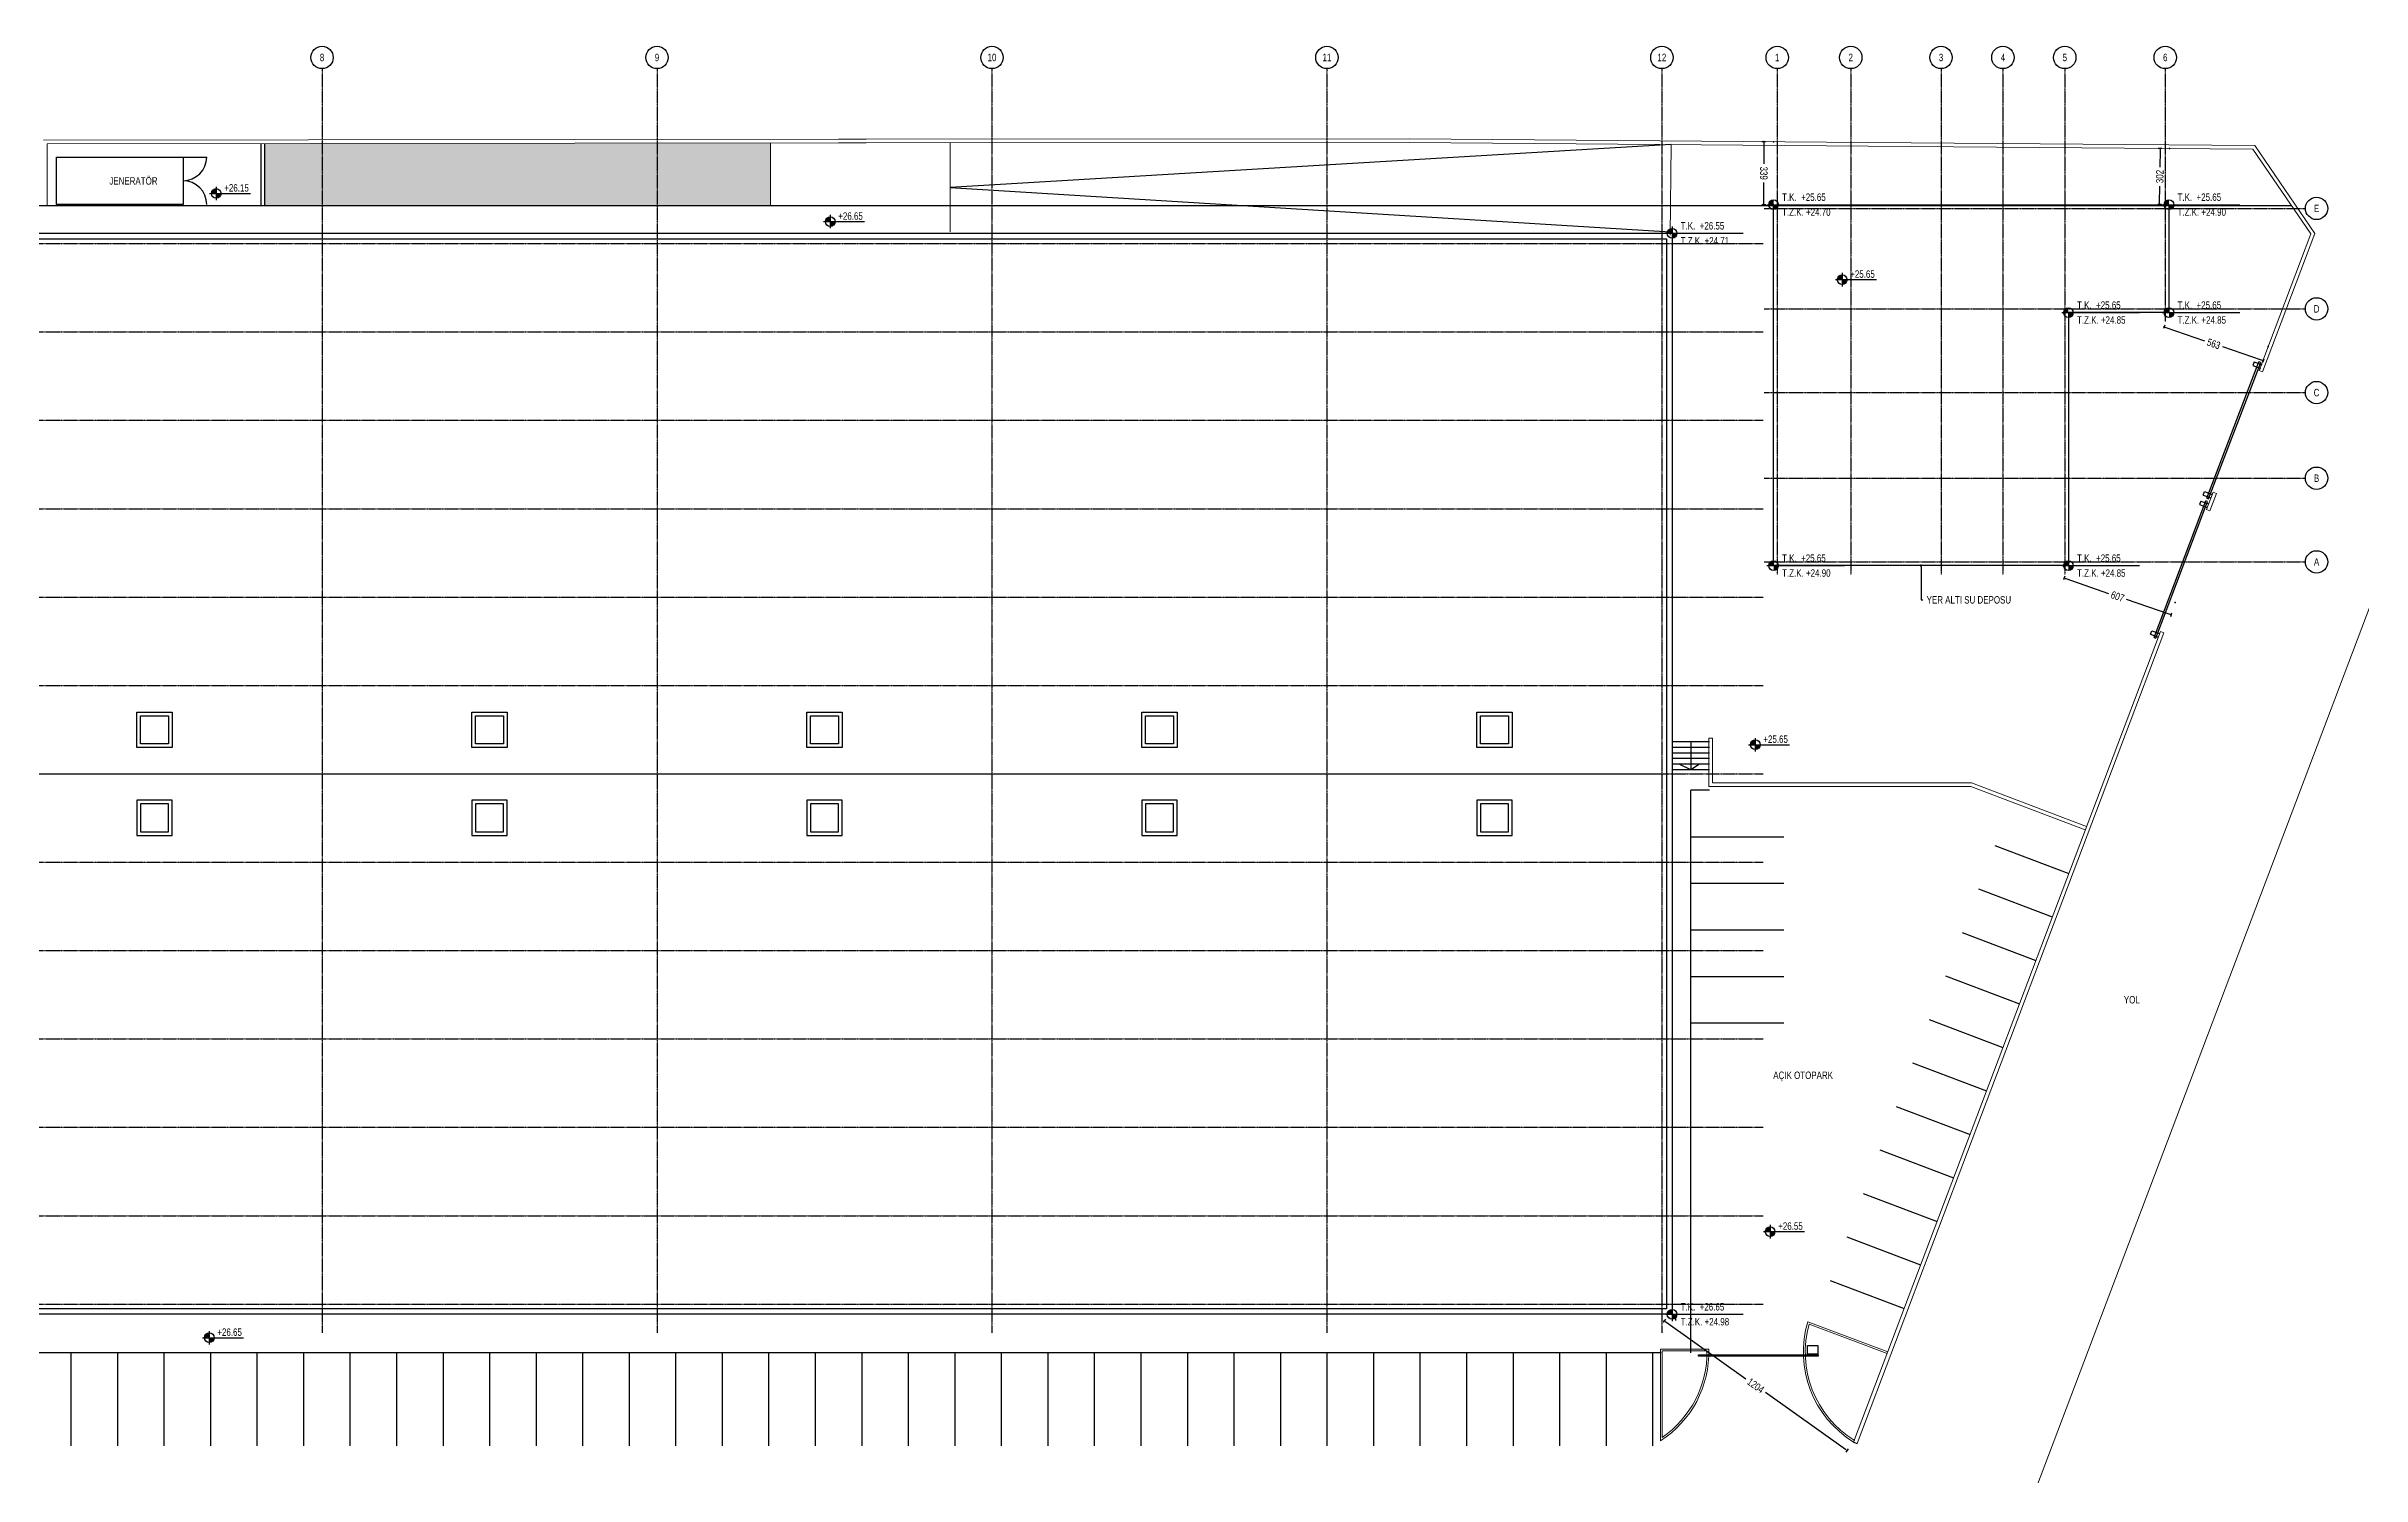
# Model space of a CAD drawing. Header units: centimetres. Extents: x 26200 to 113000, y -600 to 9300.
# Drawn here: x 35890 to 42112, y 2764 to 6605 of the extents above; entities that cross this region are included whole.
import ezdxf
from ezdxf.enums import TextEntityAlignment as Align

# ---------------------------------------------------------------- set-up
doc = ezdxf.new("R2010")
doc.units = ezdxf.units.CM
doc.linetypes.add('DASHDOT2', pattern=[1.778, 1.27, -0.254, 0, -0.254])
doc.linetypes.add('HIDDEN2', pattern=[0.1875, 0.125, -0.0625])
for name, color, linetype in [('A-ANNO-DIMS', 8, 'Continuous'), ('A-ANNO-GRID', 8, 'DASHDOT2'), ('A-ANNO-NOTE', 8, 'Continuous'), ('A-ANNO-TEXT', 8, 'Continuous'), ('A-DOOR', 8, 'Continuous'), ('A-ELEV-01', 8, 'Continuous'), ('A-ELEV-03', 8, 'Continuous'), ('A-ROOF-OTLN', 8, 'Continuous'), ('A-WALL-SNWPNL', 8, 'Continuous'), ('L-PLNT', 8, 'Continuous'), ('L-PRKG', 8, 'Continuous'), ('L-SITE-CURB', 8, 'Continuous'), ('S-CONC', 5, 'Continuous')]:
    doc.layers.add(name, color=color, linetype=linetype)
doc.styles.add('Fields_100', font='act_simplex.shx', dxfattribs={"width": 0.8, "height": 20})
doc.styles.add('Fields_200', font='act_simplex.shx', dxfattribs={"width": 0.8, "height": 40})

# ---------------------------------------------------------------- blocks, each defined once
blk = doc.blocks.new('Kot_plan')
h = blk.add_hatch(color=0)
h.paths.add_polyline_path([(0, 13, 0.414214), (-13, 0), (0, 0)])
h.paths.add_polyline_path([(13, 0), (0, 0), (0, -13, 0.414214)])
at = {"color": 0}
for p, q in [((-18, 0), (92, 0)), ((0, 18), (0, -18))]:
    blk.add_line(p, q, dxfattribs=at)
blk.add_circle((0, 0), 13, dxfattribs=at)
at = {"color": 0, "style": 'Fields_100', "width": 0.8}
blk.add_attdef('BITMISKOT', (21.6, 5), '', height=20, dxfattribs=at)
blk.add_attdef('KABAKOT', text='', height=20, dxfattribs=at).set_placement((21.6, -5), align=Align.TOP_LEFT)
blk = doc.blocks.new('_Dot')
at = {"color": 0, "linetype": 'ByBlock', "lineweight": -2}
blk.add_line((-0.5, 0), (-1, 0), dxfattribs=at)
at = {"color": 0, "linetype": 'ByBlock', "const_width": 0.5}
blk.add_lwpolyline([(-0.25, 0, 1), (0.25, 0, 1)], format="xyb", close=True, dxfattribs=at)

msp = doc.modelspace()

# ---------------------------------------------------------------- hatches: boundary and pattern name
at = {"layer": 'A-ANNO-DIMS'}
h = msp.add_hatch(color=256, dxfattribs=at)
h.paths.add_polyline_path([(40531.2, 6192.2, 0.414214), (40518.2, 6179.2), (40531.2, 6179.2)])
h.paths.add_polyline_path([(40544.2, 6179.2), (40531.2, 6179.2), (40531.2, 6166.2, 0.414214)])
h = msp.add_hatch(color=256, dxfattribs=at)
h.paths.add_polyline_path([(41593.7, 6192.2, 0.414214), (41580.7, 6179.2), (41593.7, 6179.2)])
h.paths.add_polyline_path([(41606.7, 6179.2), (41593.7, 6179.2), (41593.7, 6166.2, 0.414214)])
h = msp.add_hatch(color=256, dxfattribs=at)
h.paths.add_polyline_path([(40258.7, 6115.3, 0.414214), (40245.7, 6102.3), (40258.7, 6102.3)])
h.paths.add_polyline_path([(40271.7, 6102.3), (40258.7, 6102.3), (40258.7, 6089.3, 0.414214)])
h = msp.add_hatch(color=256, dxfattribs=at)
h.paths.add_polyline_path([(41323.7, 5902.2, 0.414214), (41310.7, 5889.2), (41323.7, 5889.2)])
h.paths.add_polyline_path([(41336.7, 5889.2), (41323.7, 5889.2), (41323.7, 5876.2, 0.414214)])
h = msp.add_hatch(color=256, dxfattribs=at)
h.paths.add_polyline_path([(41593.7, 5902.2, 0.414214), (41580.7, 5889.2), (41593.7, 5889.2)])
h.paths.add_polyline_path([(41606.7, 5889.2), (41593.7, 5889.2), (41593.7, 5876.2, 0.414214)])
h = msp.add_hatch(color=256, dxfattribs=at)
h.paths.add_polyline_path([(40531.2, 5222.2, 0.414214), (40518.2, 5209.2), (40531.2, 5209.2)])
h.paths.add_polyline_path([(40544.2, 5209.2), (40531.2, 5209.2), (40531.2, 5196.2, 0.414214)])
h = msp.add_hatch(color=256, dxfattribs=at)
h.paths.add_polyline_path([(41323.7, 5222.2, 0.414214), (41310.7, 5209.2), (41323.7, 5209.2)])
h.paths.add_polyline_path([(41336.7, 5209.2), (41323.7, 5209.2), (41323.7, 5196.2, 0.414214)])
h = msp.add_hatch(color=256, dxfattribs=at)
h.paths.add_polyline_path([(40258.7, 3210.3, 0.414214), (40245.7, 3197.3), (40258.7, 3197.3)])
h.paths.add_polyline_path([(40271.7, 3197.3), (40258.7, 3197.3), (40258.7, 3184.3, 0.414214)])
at = {"layer": 'L-PLNT'}
h = msp.add_hatch(dxfattribs=at)
h.set_pattern_fill('DOTS', color=256, scale=5, angle=90)
h.set_pattern_definition([(90, (-28286.296, 1831.043), (-7.9375, 3.96875), [0, -7.9375])])
h.paths.add_polyline_path([(37836.1, 6344.2), (36477.6, 6343.4), (36477.7, 6177.4), (37836.1, 6178)])

# ---------------------------------------------------------------- linework, layer by layer
at = {"color": 252, "true_color": 0x939598}
msp.add_line((40308.9, 3093.8), (40308.9, 4605.5), dxfattribs=at)
at = {"layer": 'A-ANNO-DIMS', "color": 0, "lineweight": -2, "transparency": 16777216}
for p, q in [((40509.9, 6348.5), (40499.9, 6348.5)), ((40504.9, 6343.5), (40505, 6289)), ((41574.8, 6330.1), (41564.8, 6330.2)), ((41569.7, 6325.2), (41569.4, 6280.3)), ((40505.1, 6184.1), (40505.1, 6238.6)), ((41568.6, 6184.4), (41568.9, 6229.2)), ((40510.1, 6179.1), (40500.1, 6179.1)), ((41573.5, 6179.3), (41563.5, 6179.4)), ((41582.2, 5855.6), (41578.9, 5846.2)), ((41585.3, 5849.3), (41689.6, 5813.5)), ((41842.3, 5761.1), (41738, 5796.9)), ((41848.6, 5764.2), (41845.4, 5754.8)), ((41313.8, 5180.6), (41310.5, 5171.2)), ((41316.9, 5174.3), (41431.5, 5134.7)), ((41594.4, 5078.4), (41479.8, 5118)), ((41600.7, 5081.5), (41597.5, 5072)), ((40240.6, 3183.9), (40234.8, 3175.7)), ((40241.8, 3176.9), (40457, 3024.1)), ((40724.6, 2834.3), (40509.3, 2987)), ((40731.6, 2835.4), (40725.8, 2827.3))]:
    msp.add_line(p, q, dxfattribs=at)
at = {"layer": 'A-ANNO-DIMS'}
for p, q in [((40513.2, 6179.2), (40722.1, 6179.2)), ((41575.7, 6179.2), (41784.5, 6179.2)), ((40240.7, 6102.3), (40449.6, 6102.3)), ((40258.7, 6120.3), (40258.7, 6084.3)), ((41305.7, 5889.2), (41514.5, 5889.2)), ((41575.7, 5889.2), (41784.5, 5889.2)), ((40513.2, 5209.2), (40722.1, 5209.2)), ((41305.7, 5209.2), (41514.5, 5209.2)), ((40240.7, 3197.3), (40449.6, 3197.3)), ((40258.7, 3215.3), (40258.7, 3179.3))]:
    msp.add_line(p, q, dxfattribs=at)
at = {"layer": 'A-ANNO-DIMS', "color": 187, "const_width": 3}
msp.add_lwpolyline([(40927.5, 5207.7, 1), (40927.5, 5210.7, 1)], format="xyb", close=True, dxfattribs=at)
at = {"layer": 'A-ANNO-DIMS', "color": 187, "linetype": 'Continuous'}
msp.add_lwpolyline([(40927.5, 5206.2), (40927.5, 5203.2)], dxfattribs=at)
at = {"layer": 'A-ANNO-DIMS'}
for points in [[(40927.5, 5203.2), (40927.5, 5117.3)], [(40927.5, 5117.3), (40932.5, 5117.3)]]:
    msp.add_lwpolyline(points, dxfattribs=at)
for centre in [(40531.2, 6179.2), (41593.7, 6179.2), (40258.7, 6102.3), (41323.7, 5889.2), (41593.7, 5889.2), (40531.2, 5209.2), (41323.7, 5209.2), (40258.7, 3197.3)]:
    msp.add_circle(centre, 13, dxfattribs=at)
at = {"layer": 'A-ANNO-DIMS', "color": 187, "linetype": 'Continuous'}
for centre, radius, start, end in [((40927.5, 5209.2), 1.5, 90, -90), ((40927.5, 5209.2), 1.5, -90, 90), ((40927.5, 5207.7), 0, 90, 90)]:
    msp.add_arc(centre, radius, start, end, dxfattribs=at)
at = {"layer": 'A-ANNO-DIMS', "color": 0, "transparency": 16777216}
for p in [(40504.9, 6348.5), (40531, 6348.5), (41569.8, 6330.2), (41594.9, 6330), (40531.2, 6179.2), (41593.7, 6179.2), (41593.7, 5889.2), (41860.1, 5797.8), (41847, 5759.5), (41323.7, 5209.2), (41610.6, 5110), (41599.1, 5076.8), (40257.2, 3207.3), (40728.7, 2831.4), (40748.2, 2858.8)]:
    msp.add_point(p, dxfattribs=at)
at = {"layer": 'A-ANNO-GRID', "ltscale": 2}
for p, q in [((36631.2, 6544.8), (36631.2, 3147.3)), ((37531.2, 6544.8), (37531.2, 3147.3)), ((38431.2, 6544.8), (38431.2, 3147.3)), ((39331.2, 6544.8), (39331.2, 3147.3)), ((40231.2, 6544.8), (40231.2, 3147.3)), ((40541.2, 6544.8), (40541.2, 5184.2)), ((40738.7, 6544.8), (40738.7, 5184.2)), ((40981.2, 6544.8), (40981.2, 5184.2)), ((41147.5, 6544.8), (41147.5, 5184.2)), ((41313.7, 6544.8), (41313.7, 5184.2)), ((41583.7, 6544.8), (41583.7, 5864.2)), ((40506.2, 6169.2, 0), (41960.3, 6169.2, 0)), ((29601.3, 6074.8), (40503.7, 6074.8)), ((40506.2, 5899.2), (41960.3, 5899.2)), ((29601.3, 5837.3), (40503.7, 5837.3)), ((40506.2, 5674.2, 0), (41960.3, 5674.2, 0)), ((29601.3, 5599.8), (40503.7, 5599.8)), ((40506.2, 5444.2, 0), (41960.3, 5444.2, 0)), ((29601.3, 5362.3), (40503.7, 5362.3)), ((40506.2, 5219.2, 0), (41960.3, 5219.2, 0)), ((29601.3, 5124.8), (40503.7, 5124.8)), ((29601.3, 4887.3), (40503.7, 4887.3)), ((29601.3, 4649.8), (40503.7, 4649.8)), ((29601.3, 4412.3), (40503.7, 4412.3)), ((29601.3, 4174.8), (40503.7, 4174.8)), ((29601.3, 3937.3), (40503.7, 3937.3)), ((29601.3, 3699.8), (40503.7, 3699.8)), ((29601.3, 3462.3), (40503.7, 3462.3)), ((29601.3, 3224.8), (40503.7, 3224.8))]:
    msp.add_line(p, q, dxfattribs=at)
at = {"layer": 'A-ANNO-GRID', "linetype": 'Continuous', "ltscale": 10}
for centre in [(36631.2, 6574.8), (37531.2, 6574.8), (38431.2, 6574.8), (39331.2, 6574.8), (40231.2, 6574.8), (40541.2, 6574.8), (40738.7, 6574.8), (40981.2, 6574.8), (41147.5, 6574.8), (41313.7, 6574.8), (41583.7, 6574.8), (41990.3, 6169.2, 0), (41990.3, 5899.2), (41990.3, 5674.2, 0), (41990.3, 5444.2, 0), (41990.3, 5219.2, 0)]:
    msp.add_circle(centre, 30, dxfattribs=at)
at = {"layer": 'A-ANNO-NOTE', "color": 251, "true_color": 0x636466}
for p, q in [((40358.7, 4735.6), (40258.7, 4735.6)), ((40308.7, 4735.6), (40308.7, 4660.6)), ((40358.7, 4720.6), (40258.7, 4720.6)), ((40358.7, 4705.6), (40258.7, 4705.6)), ((40358.7, 4690.6), (40258.7, 4690.6)), ((40358.7, 4675.6), (40258.7, 4675.6)), ((40308.7, 4660.6), (40277.6, 4675.6)), ((40332.3, 4675.6), (40308.7, 4660.6)), ((40358.7, 4660.6), (40258.7, 4660.6)), ((40358.7, 4605.5), (40308.9, 4605.5)), ((40308.9, 4480.5), (40558.9, 4480.5)), ((41126.1, 4457.4), (41324.6, 4382.3)), ((40308.9, 4355.5), (40558.9, 4355.5)), ((41081.9, 4340.5), (41280.3, 4265.4)), ((40308.9, 4230.5), (40558.9, 4230.5)), ((41037.7, 4223.6), (41236.1, 4148.5)), ((40993.4, 4106.7), (41191.9, 4031.6)), ((40308.9, 4105.5), (40558.9, 4105.5)), ((40949.2, 3989.7), (41147.6, 3914.7)), ((40308.9, 3980.5), (40558.9, 3980.5)), ((40904.9, 3872.8), (41103.4, 3797.7)), ((40860.7, 3755.9), (41059.2, 3680.8)), ((40816.5, 3639), (41014.9, 3563.9)), ((40772.2, 3522.1), (40970.7, 3447)), ((40728, 3405.2), (40926.5, 3330.1)), ((40683.8, 3288.3), (40882.2, 3213.2))]:
    msp.add_line(p, q, dxfattribs=at)
msp.add_lwpolyline([(40255.7, 6340.8), (38318.6, 6225.5), (40253.7, 6105.8)], dxfattribs=at)
at = {"layer": 'A-DOOR'}
for p, q in [((36257.7, 6307.3), (36321.5, 6307.3)), ((41695.3, 5390.4), (41835.4, 5757)), ((41700, 5388.6), (41840.1, 5755.2)), ((41822.4, 5756.6), (41818.8, 5747.2)), ((41818.8, 5747.2), (41839.4, 5739.4)), ((41822.4, 5756.6), (41843, 5748.8)), ((41840.1, 5755.2), (41835.4, 5757)), ((41553.7, 5016.2), (41692.6, 5383.3)), ((41558.4, 5014.5), (41697.3, 5381.5)), ((41679.6, 5382.9), (41676.1, 5373.5)), ((41676.1, 5373.5), (41696.7, 5365.7)), ((41679.6, 5382.9), (41700.2, 5375.1)), ((41685.7, 5398.9), (41689.2, 5408.3)), ((41685.7, 5398.9), (41706.3, 5391.1)), ((41689.2, 5408.3), (41709.8, 5400.5)), ((41697.3, 5381.5), (41692.6, 5383.3)), ((41695.3, 5390.4), (41700, 5388.6)), ((41544.1, 5024.8), (41547.7, 5034.1)), ((41544.1, 5024.8), (41564.7, 5017)), ((41547.7, 5034.1), (41568.3, 5026.4)), ((41553.7, 5016.2), (41558.4, 5014.5))]:
    msp.add_line(p, q, dxfattribs=at)
for centre, start, end in [((36257.7, 6307.3), 270, 0), ((36257.7, 6179.8), 0, 90)]:
    msp.add_arc(centre, 63.7, start, end, dxfattribs=at)
at = {"layer": 'A-ELEV-01'}
msp.add_line((31223.7, 4649.8), (40243.7, 4649.8), dxfattribs=at)
for points in [[(36133.7, 4815.4), (36228.7, 4815.4), (36228.7, 4720.4), (36133.7, 4720.4)], [(36143.7, 4805.4), (36218.7, 4805.4), (36218.7, 4730.4), (36143.7, 4730.4)], [(37033.7, 4815.4), (37128.7, 4815.4), (37128.7, 4720.4), (37033.7, 4720.4)], [(37043.7, 4805.4), (37118.7, 4805.4), (37118.7, 4730.4), (37043.7, 4730.4)], [(37933.7, 4815.4), (38028.7, 4815.4), (38028.7, 4720.4), (37933.7, 4720.4)], [(37943.7, 4805.4), (38018.7, 4805.4), (38018.7, 4730.4), (37943.7, 4730.4)], [(38833.7, 4815.4), (38928.7, 4815.4), (38928.7, 4720.4), (38833.7, 4720.4)], [(38843.7, 4805.4), (38918.7, 4805.4), (38918.7, 4730.4), (38843.7, 4730.4)], [(39733.7, 4815.4), (39828.7, 4815.4), (39828.7, 4720.4), (39733.7, 4720.4)], [(39743.7, 4805.4), (39818.7, 4805.4), (39818.7, 4730.4), (39743.7, 4730.4)], [(36133.7, 4484.2), (36228.7, 4484.2), (36228.7, 4579.2), (36133.7, 4579.2)], [(36143.7, 4494.2), (36218.7, 4494.2), (36218.7, 4569.2), (36143.7, 4569.2)], [(37033.7, 4484.2), (37128.7, 4484.2), (37128.7, 4579.2), (37033.7, 4579.2)], [(37043.7, 4494.2), (37118.7, 4494.2), (37118.7, 4569.2), (37043.7, 4569.2)], [(37933.7, 4484.2), (38028.7, 4484.2), (38028.7, 4579.2), (37933.7, 4579.2)], [(37943.7, 4494.2), (38018.7, 4494.2), (38018.7, 4569.2), (37943.7, 4569.2)], [(38833.7, 4484.2), (38928.7, 4484.2), (38928.7, 4579.2), (38833.7, 4579.2)], [(38843.7, 4494.2), (38918.7, 4494.2), (38918.7, 4569.2), (38843.7, 4569.2)], [(39733.7, 4484.2), (39828.7, 4484.2), (39828.7, 4579.2), (39733.7, 4579.2)], [(39743.7, 4494.2), (39818.7, 4494.2), (39818.7, 4569.2), (39743.7, 4569.2)], [(40622.5, 3113.5), (40650.3, 3113.5), (40650.3, 3090.5), (40622.5, 3090.5)], [(40329.2, 3088.2), (40650.9, 3088.2), (40650.9, 3084.9), (40329.2, 3084.9)]]:
    msp.add_lwpolyline(points, close=True, dxfattribs=at)
at = {"layer": 'A-ELEV-03'}
for p, q in [((36467.7, 6177.3), (36467.6, 6343.4)), ((36477.7, 6177.3), (36477.6, 6343.4)), ((30048.5, 6177.3), (41922.2, 6177.3))]:
    msp.add_line(p, q, dxfattribs=at)
at = {"layer": 'A-ROOF-OTLN'}
for points in [[(35917.7, 6307.3), (36257.7, 6307.3), (36257.7, 6179.8), (35917.7, 6179.8)], [(30306.2, 6102.3), (40258.7, 6102.3), (40258.7, 3197.3), (30306.2, 3197.3)], [(30321.2, 6087.3), (40243.7, 6087.3), (40243.7, 3212.3), (30321.2, 3212.3)]]:
    msp.add_lwpolyline(points, close=True, dxfattribs=at)
at = {"layer": 'A-WALL-SNWPNL'}
for p in [(40258.7, 3197.3), (40268.7, 3180.3)]:
    msp.add_line(p, (40268.7, 3197.3), dxfattribs=at)
at = {"layer": 'L-PRKG'}
for p, q in [((40228.9, 3093.8), (34831.2, 3093.8)), ((35956.2, 3093.8), (35956.2, 2843.8)), ((36081.2, 3093.8), (36081.2, 2843.8)), ((36206.2, 3093.8), (36206.2, 2843.8)), ((36331.2, 3093.8), (36331.2, 2843.8)), ((36456.2, 3093.8), (36456.2, 2843.8)), ((36581.2, 3093.8), (36581.2, 2843.8)), ((36706.2, 3093.8), (36706.2, 2843.8)), ((36831.2, 3093.8), (36831.2, 2843.8)), ((36956.2, 3093.8), (36956.2, 2843.8)), ((37081.2, 3093.8), (37081.2, 2843.8)), ((37206.2, 3093.8), (37206.2, 2843.8)), ((37331.2, 3093.8), (37331.2, 2843.8)), ((37331.2, 3093.8), (37331.2, 2843.8)), ((37456.2, 3093.8), (37456.2, 2843.8)), ((37581.2, 3093.8), (37581.2, 2843.8)), ((37706.2, 3093.8), (37706.2, 2843.8)), ((37831.2, 3093.8), (37831.2, 2843.8)), ((37956.2, 3093.8), (37956.2, 2843.8)), ((38081.2, 3093.8), (38081.2, 2843.8)), ((38206.2, 3093.8), (38206.2, 2843.8)), ((38331.2, 3093.8), (38331.2, 2843.8)), ((38456.2, 3093.8), (38456.2, 2843.8)), ((38581.2, 3093.8), (38581.2, 2843.8)), ((38706.2, 3093.8), (38706.2, 2843.8)), ((38831.2, 3093.8), (38831.2, 2843.8)), ((38956.2, 3093.8), (38956.2, 2843.8)), ((39081.2, 3093.8), (39081.2, 2843.8)), ((39206.2, 3093.8), (39206.2, 2843.8)), ((39331.2, 3093.8), (39331.2, 2843.8)), ((39456.2, 3093.8), (39456.2, 2843.8)), ((39581.2, 3093.8), (39581.2, 2843.8)), ((39706.2, 3093.8), (39706.2, 2843.8)), ((39831.2, 3093.8), (39831.2, 2843.8)), ((39956.2, 3093.8), (39956.2, 2843.8)), ((40081.2, 3093.8), (40081.2, 2843.8)), ((40206.2, 3093.8), (40206.2, 2843.8))]:
    msp.add_line(p, q, dxfattribs=at)
at = {"layer": 'L-SITE-CURB', "lineweight": 0}
for p, q in [((35882.7, 6352.8), (38018.5, 6355)), ((38018.5, 6355), (38093.5, 6355)), ((38093.5, 6355), (39552.7, 6356.5)), ((38093.5, 6345), (39552.6, 6346.5)), ((39552.6, 6346.5), (40785.7, 6336.5)), ((39552.7, 6356.5), (40785.8, 6346.5)), ((40785.8, 6346.5), (41824.4, 6338.1)), ((35892.7, 6342.8), (38018.5, 6345)), ((35892.7, 6177.3), (35892.7, 6342.8)), ((38018.5, 6345), (38093.5, 6345)), ((40253.7, 6097.3), (40255.7, 6340.8)), ((40785.7, 6336.5), (41819.1, 6328.1)), ((41819.1, 6328.1), (41974.7, 6100.6)), ((41824.4, 6338.1), (41985.9, 6101.9)), ((30048.5, 6177.3), (35892.7, 6177.3)), ((35892.7, 6177.3), (36467.7, 6177.3)), ((42517.3, 6114.2), (40836.5, 1671.8)), ((41974.7, 6100.6), (41835.9, 5733.9)), ((41985.9, 6101.9), (41845.3, 5730.3)), ((41570.5, 5032.4), (40746.4, 2854.1)), ((41579.9, 5028.8), (40755.7, 2850.5)), ((40357.2, 4670.6), (40357.2, 4745.6)), ((40367.2, 4745.6), (40357.2, 4745.6)), ((40367.2, 4670.6), (40367.2, 4745.6)), ((40357.2, 4615.5), (40357.2, 4670.6)), ((40367.2, 4625.5), (40367.2, 4670.6)), ((40357.2, 4615.5), (41061.6, 4615.5)), ((40367.2, 4625.5), (41063.4, 4625.5)), ((41061.6, 4615.5), (41368.8, 4499.2)), ((41063.4, 4625.5), (41372.3, 4508.6)), ((40623.3, 3177.5), (40838, 3096.3)), ((40626.6, 3170.9), (40836.2, 3091.6)), ((40227.3, 3103.8), (40357.2, 3103.8)), ((40227.3, 2857.3), (40227.3, 3103.8)), ((40232.3, 3098.8), (40352.3, 3098.8)), ((40232.3, 2866.6), (40232.3, 3098.8))]:
    msp.add_line(p, q, dxfattribs=at)
at = {"layer": 'L-SITE-CURB'}
msp.add_line((40746.4, 2854.1), (40755.7, 2850.5), dxfattribs=at)
at = {"layer": 'L-SITE-CURB', "lineweight": 0, "elevation": 0}
for points in [[(36467.7, 6177.4), (37836.2, 6177.4), (37836, 6344.8)], [(38318.7, 6105.8), (38318.5, 6345.2)]]:
    msp.add_lwpolyline(points, dxfattribs=at)
at = {"layer": 'L-SITE-CURB', "lineweight": 0}
for points in [[(41835.9, 5733.9), (41845.3, 5730.3)], [(41721.4, 5403), (41703.7, 5356.2), (41694.4, 5359.7), (41712.1, 5406.5), (41721.4, 5403)], [(41570.5, 5032.4), (41579.9, 5028.8)]]:
    msp.add_lwpolyline(points, dxfattribs=at)
for centre, radius, start, end in [((40895.2, 3095.8), 283.9, 163.27187, 238.37835), ((40895.2, 3095.8), 278.9, 164.37429, 238.1805), ((40073.5, 3095.8), 283.9, 302.82461, 1.61548), ((40073.5, 3095.8), 278.9, 304.73064, 0.6169)]:
    msp.add_arc(centre, radius, start, end, dxfattribs=at)
at = {"layer": 'S-CONC', "linetype": 'HIDDEN2', "ltscale": 2}
msp.add_lwpolyline([(40531.2, 6179.2), (41593.7, 6179.2), (41593.7, 5889.2), (41323.7, 5889.2), (41323.7, 5209.2), (40531.2, 5209.2)], close=True, dxfattribs=at)

# ---------------------------------------------------------------- block references
at = {"layer": 'A-ANNO-DIMS', "color": 0, "lineweight": -2, "transparency": 16777216, "xscale": 5, "yscale": 5, "zscale": 5}
for p, rotation in [((40504.9, 6348.5), 90.08396958295747), ((41569.8, 6330.2), 89.53832547014972), ((40505.1, 6179.1), 270.0839695829575), ((41568.5, 6179.4), 269.5383254701497), ((41580.5, 5850.9), 161.0664403719976), ((41847, 5759.5), 341.0664403719976), ((41312.2, 5175.9), 160.9374386066736), ((41599.1, 5076.8), 340.9374386066736), ((40237.7, 3179.8), 144.6360139975789), ((40728.7, 2831.4), 324.6360139975788)]:
    msp.add_blockref('_Dot', p, dxfattribs=dict(at, rotation=rotation))
at = {"layer": 'A-ANNO-DIMS'}
ref = msp.add_blockref('Kot_plan', (36346.8, 6209.3), dxfattribs=at)
ref.add_attrib('BITMISKOT', '+26.15', (36368.4, 6214.3), dxfattribs={"layer": 'A-ANNO-TEXT', "height": 20, "style": 'Fields_100', "width": 0.8})
ref = msp.add_blockref('Kot_plan', (37996.6, 6133.7), dxfattribs=at)
ref.add_attrib('BITMISKOT', '+26.65', (38018.2, 6138.7), dxfattribs={"layer": 'A-ANNO-TEXT', "height": 20, "style": 'Fields_100', "width": 0.8})
ref = msp.add_blockref('Kot_plan', (40715.6, 5977.7), dxfattribs=at)
ref.add_attrib('BITMISKOT', '+25.65', (40737.2, 5982.7), dxfattribs={"layer": 'A-ANNO-TEXT', "height": 20, "style": 'Fields_100', "width": 0.8})
ref = msp.add_blockref('Kot_plan', (40482.2, 4727.9), dxfattribs=at)
ref.add_attrib('BITMISKOT', '+25.65', (40503.8, 4732.9), dxfattribs={"layer": 'A-ANNO-TEXT', "height": 20, "style": 'Fields_100', "width": 0.8})
ref = msp.add_blockref('Kot_plan', (40522.1, 3419.5), dxfattribs=at)
ref.add_attrib('BITMISKOT', '+26.55', (40543.7, 3424.5), dxfattribs={"layer": 'A-ANNO-TEXT', "height": 20, "style": 'Fields_100', "width": 0.8})
ref = msp.add_blockref('Kot_plan', (36328.2, 3134.4), dxfattribs=at)
ref.add_attrib('BITMISKOT', '+26.65', (36349.8, 3139.4), dxfattribs={"layer": 'A-ANNO-TEXT', "height": 20, "style": 'Fields_100', "width": 0.8})

# ---------------------------------------------------------------- texts
at = {"layer": 'A-ANNO-DIMS', "color": 50, "width": 0.8}
msp.add_text('YER ALTI SU DEPOSU', height=20, dxfattribs=at).set_placement((40942.5, 5107.3))
at = {"layer": 'A-ANNO-DIMS', "color": 50, "transparency": 16777216, "char_height": 20, "attachment_point": 5, "style": 'Fields_100'}
for s, insert, rotation in [('\\A1;339', (40505, 6263.8), 270.08397), ('\\A1;302', (41569.1, 6254.8), 89.53833), ('\\A1;563', (41713.8, 5805.2), 341.06644), ('\\A1;607', (41455.6, 5126.3), 340.93744), ('\\A1;1204', (40483.2, 3005.6), 324.63601)]:
    msp.add_mtext(s, dxfattribs=dict(at, insert=insert, rotation=rotation))
at = {"layer": 'A-ANNO-GRID', "color": 50, "style": 'Fields_100', "width": 0.8}
for s, p in [('8', (36631.2, 6574.8)), ('9', (37531.2, 6574.8)), ('10', (38431.2, 6574.8)), ('11', (39331.2, 6574.8)), ('12', (40231.2, 6574.8)), ('1', (40541.2, 6574.8)), ('2', (40738.7, 6574.8)), ('3', (40981.2, 6574.8)), ('4', (41147.5, 6574.8)), ('5', (41313.7, 6574.8)), ('6', (41583.7, 6574.8)), ('E', (41990.3, 6169.2, 0)), ('D', (41990.3, 5899.2)), ('C', (41990.3, 5674.2, 0)), ('B', (41990.3, 5444.2, 0)), ('A', (41990.3, 5219.2, 0))]:
    msp.add_text(s, height=20, rotation=359.92667, dxfattribs=at).set_placement(p, align=Align.MIDDLE_CENTER)
at = {"layer": 'A-ANNO-TEXT', "style": 'Fields_200', "width": 0.8}
msp.add_text('JENERATÖR', height=20, dxfattribs=at).set_placement((36059.6, 6233.1))
at = {"layer": 'A-ANNO-TEXT', "char_height": 20}
for s, width, insert, attachment_point, style in [('T.K.  +25.65', 268.246, (40554.2, 6199.2), 4, 'Fields_100'), ('T.Z.K. +24.70', 268.246, (40554.2, 6159.2), 4, 'Fields_100'), ('T.K.  +25.65', 268.246, (41616.7, 6199.2), 4, 'Fields_100'), ('T.Z.K. +24.90', 268.246, (41616.7, 6159.2), 4, 'Fields_100'), ('T.K.  +26.55', 268.246, (40281.7, 6122.3), 4, 'Fields_100'), ('T.Z.K. +24.71', 268.246, (40281.7, 6082.3), 4, 'Fields_100'), ('T.K.  +25.65', 268.246, (41346.7, 5909.2), 4, 'Fields_100'), ('T.K.  +25.65', 268.246, (41616.7, 5909.2), 4, 'Fields_100'), ('T.Z.K. +24.85', 268.246, (41346.7, 5869.2), 4, 'Fields_100'), ('T.Z.K. +24.85', 268.246, (41616.7, 5869.2), 4, 'Fields_100'), ('T.K.  +25.65', 268.246, (40554.2, 5229.2), 4, 'Fields_100'), ('T.K.  +25.65', 268.246, (41346.7, 5229.2), 4, 'Fields_100'), ('T.Z.K. +24.90', 268.246, (40554.2, 5189.2), 4, 'Fields_100'), ('T.Z.K. +24.85', 268.246, (41346.7, 5189.2), 4, 'Fields_100'), ('YOL', 290.977, (41493.9, 4042.6), 5, 'Fields_200'), ('AÇIK OTOPARK', 290.977, (40610.7, 3836.6), 5, 'Fields_200'), ('T.K.  +26.65', 268.246, (40281.7, 3217.3), 4, 'Fields_100'), ('T.Z.K. +24.98', 268.246, (40281.7, 3177.3), 4, 'Fields_100')]:
    msp.add_mtext_dynamic_manual_height_columns(s, width=width, gutter_width=100, heights=[0], dxfattribs=dict(at, insert=insert, attachment_point=attachment_point, style=style))

doc.saveas('drawing.dxf')
